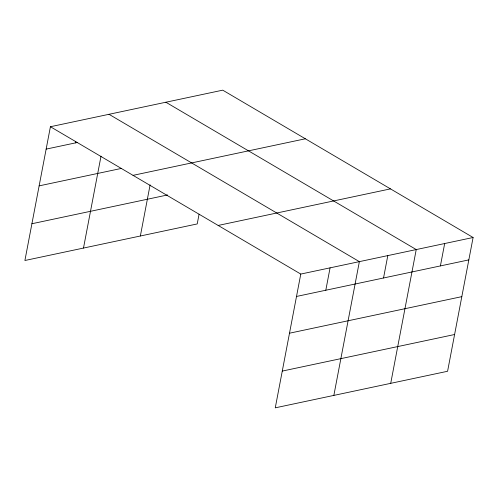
<?xml version="1.0" encoding="UTF-8"?>
<svg xmlns="http://www.w3.org/2000/svg" width="498" height="498" viewBox="0 0 498 498"><rect width="100%" height="100%" fill="white"/><g stroke="black" fill="none" stroke-linecap="round" stroke-linejoin="round"><path stroke-width="0.75" d="M473.1 237.502L300.78 274.068L275.263 407.837L447.584 371.271L473.1 237.502L222.737 90.163L50.416 126.729L24.9 260.498L197.22 223.932L199.082 214.184M75.441 142.901L75.727 141.407M83.49 248.066L101.013 156.185M140.355 236.002L150.11 184.851M325.804 290.234L330.074 267.849M333.853 395.4L359.369 261.637L109.006 114.297M383.535 277.99L387.805 255.605M390.718 383.336L416.235 249.566L165.871 102.233M440.4 265.92L444.67 243.534M46.146 149.114L77.694 142.422M39.137 185.872L121.668 168.361M133.034 175.352L305.355 138.786M31.909 223.739L167.565 194.955M218.161 225.445L390.482 188.879M296.509 296.453L468.83 259.888M289.5 333.206L461.82 296.646M282.273 371.078L454.593 334.513M50.416 126.729L300.78 274.068"/></g></svg>
